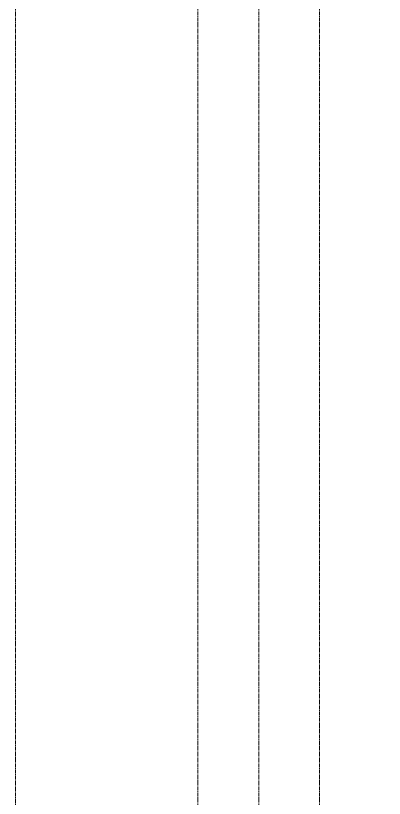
# Model space of a CAD drawing. Header units: millimetres. Extents: x 470010 to 1231400, y -134005 to 421770.
# Drawn here: x 817923 to 819743, y 131436 to 135303 of the extents above; entities that cross this region are included whole.
import ezdxf
from ezdxf.enums import TextEntityAlignment as Align

# ---------------------------------------------------------------- set-up
doc = ezdxf.new("R2010")
doc.units = ezdxf.units.MM
doc.linetypes.add('CENTER2', pattern=[28.575, 19.05, -3.175, 3.175, -3.175])
doc.layers.get('Defpoints').update_dxf_attribs({"color": 140})
doc.layers.add('РД_Оси_100', color=7, linetype='Continuous', lineweight=0, true_color=0x525252)
doc.styles.add('style1', font='ARIALN.TTF')

# ---------------------------------------------------------------- blocks, each defined once
blk = doc.blocks.new('СОШ_2200_АР_ОСИ_М100_28.05.24')
at = {"layer": 'РД_Оси_100', "color": 251, "linetype": 'CENTER2', "true_color": 0x636466}
for points in [[(11400, 139938.679), (11400, -6155)], [(12000.12, -6155), (12300, -5755), (12300, 139538.679), (12000, 139938.679)], [(12600, -6155), (12600, 139938.679)], [(13200, -6155), (12900, -5755), (12900, 139538.679), (13220.167, 139939.357)]]:
    blk.add_lwpolyline(points, dxfattribs=at)
blk = doc.blocks.new('A$C9108343f')
at = {"layer": 'РД_Оси_100'}
blk.add_blockref('СОШ_2200_АР_ОСИ_М100_28.05.24', (140804.1, 223079.5), dxfattribs=at)
at = {"layer": 'Defpoints', "color": 18, "true_color": 0x000000, "style": 'style1'}
for p in [(143949.3, 316089.1), (143975, 281639.5), (143890.4, 273244.7), (143840, 264276.8), (143967.8, 254892.4), (12252, 104178.1), (12382.6, 96023.1)]:
    blk.add_attdef('АР-ПОМЕЩЕНИЕ:НАИМЕНОВАНИЕ', text='', height=100, dxfattribs=at).set_placement(p, align=Align.MIDDLE)
at = {"layer": 'Defpoints', "color": 18, "true_color": 0x000000, "style": 'style1', "flags": 8}
for p in [(143951.3, 279099.1), (143848.3, 269251.1), (143875.3, 260094.2), (144049.7, 250824.7), (163419.3, 238153.4), (155897.5, 237966), (183037.2, 237966), (143342.9, 237876.2)]:
    blk.add_attdef('АР-ПОМЕЩЕНИЕ:НАИМЕНОВАНИЕ', text='', height=100, dxfattribs=at).set_placement(p, align=Align.MIDDLE)

msp = doc.modelspace()

# ---------------------------------------------------------------- block references
msp.add_blockref('A$C9108343f', (665718.612, -100366.242))
at = {"layer": 'РД_Оси_100'}
msp.add_blockref('СОШ_2200_АР_ОСИ_М100_28.05.24', (806522.706, 122713.251), dxfattribs=at)

doc.saveas('drawing.dxf')
